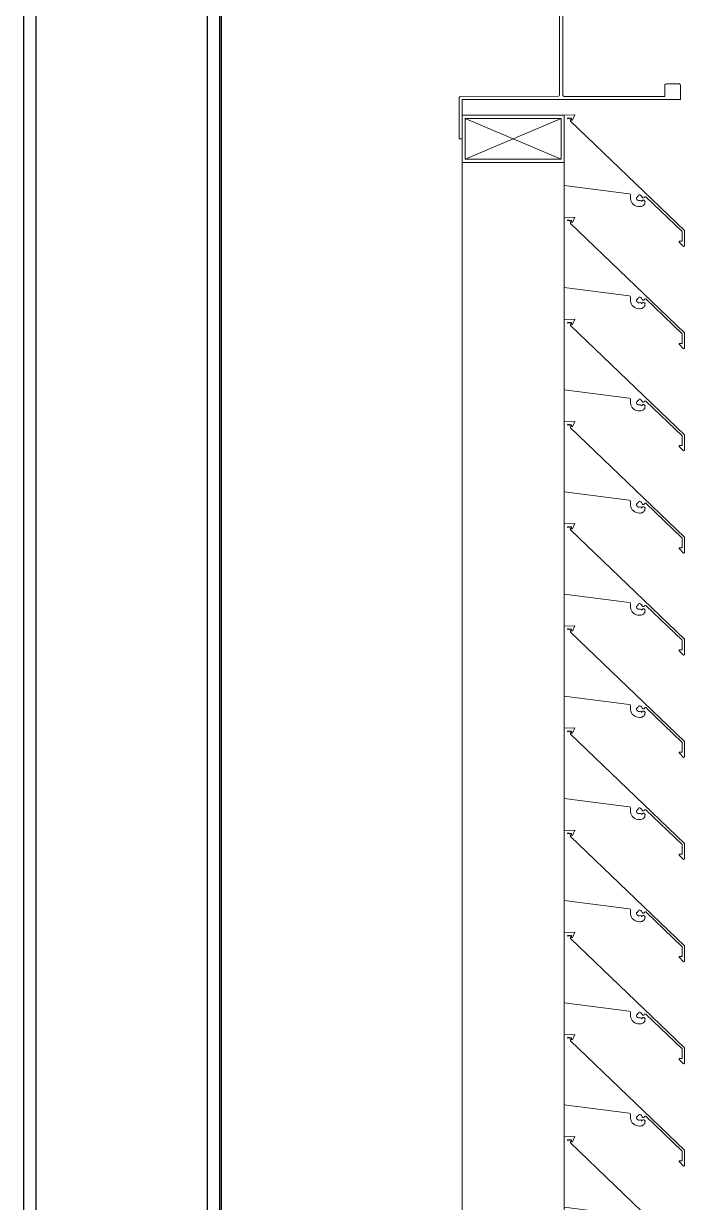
# Model space of a CAD drawing. Header units: millimetres. Extents: x -220592 to 404889, y -217665 to 38245.
# Drawn here: x 36473 to 36894, y -32371 to -31621 of the extents above; entities that cross this region are included whole.
import ezdxf

# ---------------------------------------------------------------- set-up
doc = ezdxf.new("R2010")
doc.units = ezdxf.units.MM
doc.set_wipeout_variables(frame=1)
doc.linetypes.add('XKITLINE00', pattern=[0])
for name, color, linetype in [('000 - 0_HIDE_OBJ_FRAMING_DEF_SUB_1', 7, 'Continuous'), ('000 - STRUCTURE_STEEL_FRAMING_SUB_COLOR_1', 7, 'Continuous'), ('000 - STRUCTURE_STEEL_FRAMING_SUB_COLOR_2', 7, 'Continuous'), ('000 - STRUCTURE_STEEL_FRAMING_WIPEOUT_', 7, 'Continuous')]:
    doc.layers.add(name, color=color, linetype=linetype)
doc.layers.add('Part', color=7, linetype='Continuous', lineweight=0)

# ---------------------------------------------------------------- blocks, each defined once
blk = doc.blocks.new('*A13478')
at = {"layer": 'Part', "color": 7, "linetype": 'XKITLINE00', "lineweight": 0}
for p, q in [((-82.318264, 199.406135), (-82.338264, 199.406132)), ((-82.338264, 199.406132), (-82.338218, 199.146132)), ((-82.31822, 199.156135), (-82.318264, 199.406135)), ((-82.338218, 199.146132), (-82.336532, 199.140576)), ((-82.336532, 199.140576), (-82.332043, 199.136894)), ((-82.332043, 199.136894), (-81.708216, 199.136241)), ((-80.92822, 199.156378), (-82.31822, 199.156135)), ((-81.708216, 199.136241), (-81.70266, 199.134557)), ((-81.70266, 199.134557), (-81.698977, 199.13007)), ((-81.698977, 199.13007), (-81.698215, 199.126243)), ((-81.698051, 198.186243), (-81.698215, 199.126243)), ((-81.678215, 199.126247), (-81.67653, 199.131803)), ((-81.677289, 198.18242), (-81.678215, 199.126247)), ((-81.67653, 199.131803), (-81.672043, 199.135487)), ((-81.672043, 199.135487), (-81.028216, 199.13636)), ((-81.028216, 199.13636), (-81.028204, 199.06636)), ((-80.928965, 199.062551), (-80.92822, 199.156378)), ((-81.028204, 199.06636), (-81.026518, 199.060805)), ((-81.026518, 199.060805), (-81.022029, 199.057122)), ((-81.022029, 199.057122), (-80.938203, 199.056376)), ((-80.938203, 199.056376), (-80.932647, 199.058062)), ((-80.932647, 199.058062), (-80.928965, 199.062551)), ((-81.027301, 198.250187), (-81.028049, 198.17636)), ((-81.023618, 198.254676), (-81.027301, 198.250187)), ((-81.018063, 198.256362), (-81.023618, 198.254676)), ((-80.934236, 198.255615), (-81.018063, 198.256362)), ((-80.929747, 198.251933), (-80.934236, 198.255615)), ((-80.928061, 198.246378), (-80.929747, 198.251933)), ((-80.928045, 198.156378), (-80.928061, 198.246378)), ((-82.337287, 198.169959), (-82.338002, 197.906132)), ((-82.333604, 198.174447), (-82.337287, 198.169959)), ((-82.328049, 198.176133), (-82.333604, 198.174447)), ((-81.704222, 198.177003), (-82.328049, 198.176133)), ((-82.318045, 198.156135), (-80.928045, 198.156378)), ((-82.318002, 197.906135), (-82.318045, 198.156135)), ((-81.699735, 198.180687), (-81.704222, 198.177003)), ((-81.698051, 198.186243), (-81.699735, 198.180687)), ((-81.673605, 198.177933), (-81.677289, 198.18242)), ((-81.668049, 198.176248), (-81.673605, 198.177933)), ((-81.028049, 198.17636), (-81.668049, 198.176248)), ((-82.338002, 197.906132), (-82.318002, 197.906135))]:
    blk.add_line(p, q, dxfattribs=at)
blk = doc.blocks.new('*A13616')
at = {"layer": 'Part', "color": 7, "linetype": 'XKITLINE00', "lineweight": 0}
for p, q in [((-82.318045, 184.556249), (-82.318045, 197.756135)), ((-81.668045, 197.406131), (-81.668045, 197.610427)), ((-81.668045, 196.756131), (-81.668045, 196.960427)), ((-81.668045, 196.106131), (-81.668045, 196.310427)), ((-81.668045, 195.456131), (-81.668045, 195.660427)), ((-81.668045, 194.806131), (-81.668045, 195.010427)), ((-81.668045, 194.156131), (-81.668045, 194.360427)), ((-81.668045, 193.506131), (-81.668045, 193.710427)), ((-81.668045, 192.856131), (-81.668045, 193.060427)), ((-81.668045, 192.206131), (-81.668045, 192.410427)), ((-81.668045, 191.556131), (-81.668045, 191.760427)), ((-81.668045, 190.906131), (-81.668045, 191.110427)), ((-81.668045, 190.256131), (-81.668045, 190.460427)), ((-81.668045, 189.606131), (-81.668045, 189.810427)), ((-81.668045, 188.956131), (-81.668045, 189.160427)), ((-81.668045, 188.306131), (-81.668045, 188.510427)), ((-81.668045, 187.656131), (-81.668045, 187.860427)), ((-81.668045, 187.006131), (-81.668045, 187.210427)), ((-81.668045, 186.356131), (-81.668045, 186.560427)), ((-81.668045, 185.706131), (-81.668045, 185.910427)), ((-81.668045, 185.056131), (-81.668045, 185.260427)), ((-81.668045, 184.556249), (-81.668045, 184.610427))]:
    blk.add_line(p, q, dxfattribs=at)
blk = doc.blocks.new('*A13649')
at = {"layer": 'Part', "color": 7, "linetype": 'XKITLINE00', "lineweight": 0}
for p, q in [((-81.668236, 196.756123), (-81.668243, 196.310453)), ((-81.60055, 196.758745), (-81.668236, 196.756123)), ((-81.648356, 196.734428), (-81.64632, 196.741001)), ((-81.63134, 196.737332), (-81.648356, 196.734428)), ((-81.64632, 196.741001), (-81.621337, 196.737861)), ((-81.628443, 196.718789), (-81.63134, 196.737332)), ((-81.621337, 196.737861), (-81.621208, 196.72567)), ((-81.621208, 196.72567), (-81.616085, 196.725258)), ((-81.616085, 196.725258), (-81.60055, 196.758745)), ((-80.903321, 196.022543), (-81.628443, 196.718789)), ((-81.668243, 196.310453), (-81.254237, 196.257423)), ((-81.254237, 196.257423), (-81.249162, 196.255233)), ((-81.249162, 196.255233), (-81.246025, 196.250681)), ((-81.245786, 196.245159), (-81.247272, 196.235025)), ((-81.247272, 196.235025), (-81.246897, 196.224789)), ((-81.246897, 196.224789), (-81.244674, 196.21479)), ((-81.246025, 196.250681), (-81.245786, 196.245159)), ((-81.244674, 196.21479), (-81.240676, 196.20536)), ((-81.240676, 196.20536), (-81.235036, 196.19681)), ((-81.209279, 196.233625), (-81.201573, 196.234731)), ((-81.20871, 196.227141), (-81.209279, 196.233625)), ((-81.205908, 196.221267), (-81.20871, 196.227141)), ((-81.201226, 196.216745), (-81.205908, 196.221267)), ((-81.202743, 196.241791), (-81.195578, 196.242735)), ((-81.201573, 196.234731), (-81.202743, 196.241791)), ((-81.195258, 196.214147), (-81.201226, 196.216745)), ((-81.195578, 196.242735), (-81.193256, 196.250125)), ((-81.188758, 196.213803), (-81.195258, 196.214147)), ((-81.193256, 196.250125), (-81.186584, 196.249703)), ((-81.18284, 196.214708), (-81.188758, 196.213803)), ((-81.186584, 196.249703), (-81.180508, 196.246913)), ((-81.178029, 196.212301), (-81.18284, 196.214708)), ((-81.180508, 196.246913), (-81.175841, 196.242126)), ((-81.175999, 196.20732), (-81.178029, 196.212301)), ((-81.173057, 196.212792), (-81.175999, 196.20732)), ((-81.175841, 196.242126), (-81.172727, 196.234553)), ((-81.1679, 196.21601), (-81.173057, 196.212792)), ((-81.172727, 196.234553), (-81.168544, 196.230396)), ((-81.168544, 196.230396), (-81.16265, 196.23019)), ((-81.161823, 196.215998), (-81.1679, 196.21601)), ((-81.16265, 196.23019), (-81.158186, 196.234044)), ((-81.156679, 196.212761), (-81.161823, 196.215998)), ((-81.158186, 196.234044), (-81.154531, 196.238671)), ((-81.154039, 196.207287), (-81.156679, 196.212761)), ((-81.154535, 196.199517), (-81.154039, 196.207287)), ((-81.154531, 196.238671), (-81.149372, 196.237579)), ((-81.149372, 196.237579), (-80.918356, 196.016176)), ((-81.235036, 196.19681), (-81.22794, 196.189423)), ((-81.22794, 196.189423), (-81.219624, 196.183445)), ((-81.219624, 196.183445), (-81.210361, 196.179072)), ((-81.210361, 196.179072), (-81.20046, 196.176449)), ((-81.20046, 196.176449), (-81.190247, 196.175664)), ((-81.190247, 196.175664), (-81.183448, 196.175762)), ((-81.183448, 196.175762), (-81.17772, 196.176398)), ((-81.17772, 196.176398), (-81.172219, 196.178117)), ((-81.172219, 196.178117), (-81.167149, 196.180857)), ((-81.167149, 196.180857), (-81.162695, 196.184515)), ((-81.162695, 196.184515), (-81.159024, 196.188958)), ((-81.159024, 196.188958), (-81.15627, 196.194021)), ((-81.15627, 196.194021), (-81.154535, 196.199517)), ((-80.918356, 196.016176), (-80.918699, 195.95483)), ((-80.903874, 195.923392), (-80.903321, 196.022543)), ((-80.936119, 195.954733), (-80.937204, 195.949812)), ((-80.937204, 195.949812), (-80.908555, 195.920923)), ((-80.918699, 195.95483), (-80.936119, 195.954733)), ((-80.908555, 195.920923), (-80.903874, 195.923392))]:
    blk.add_line(p, q, dxfattribs=at)
blk = doc.blocks.new('*A13650')
at = {"layer": 'Part', "color": 7, "linetype": 'XKITLINE00', "lineweight": 0}
for p, q in [((-81.668236, 197.406123), (-81.668243, 196.960453)), ((-81.60055, 197.408745), (-81.668236, 197.406123)), ((-81.616085, 197.375258), (-81.60055, 197.408745)), ((-81.648356, 197.384428), (-81.64632, 197.391001)), ((-81.63134, 197.387332), (-81.648356, 197.384428)), ((-81.64632, 197.391001), (-81.621337, 197.387861)), ((-81.628443, 197.368789), (-81.63134, 197.387332)), ((-80.903321, 196.672543), (-81.628443, 197.368789)), ((-81.621337, 197.387861), (-81.621208, 197.37567)), ((-81.621208, 197.37567), (-81.616085, 197.375258)), ((-81.668243, 196.960453), (-81.254237, 196.907423)), ((-81.254237, 196.907423), (-81.249162, 196.905233)), ((-81.249162, 196.905233), (-81.246025, 196.900681)), ((-81.245786, 196.895159), (-81.247272, 196.885025)), ((-81.247272, 196.885025), (-81.246897, 196.874789)), ((-81.246025, 196.900681), (-81.245786, 196.895159)), ((-81.209279, 196.883625), (-81.201573, 196.884731)), ((-81.20871, 196.877141), (-81.209279, 196.883625)), ((-81.205908, 196.871267), (-81.20871, 196.877141)), ((-81.202743, 196.891791), (-81.195578, 196.892735)), ((-81.201573, 196.884731), (-81.202743, 196.891791)), ((-81.195578, 196.892735), (-81.193256, 196.900125)), ((-81.193256, 196.900125), (-81.186584, 196.899703)), ((-81.186584, 196.899703), (-81.180508, 196.896913)), ((-81.180508, 196.896913), (-81.175841, 196.892126)), ((-81.175841, 196.892126), (-81.172727, 196.884553)), ((-81.172727, 196.884553), (-81.168544, 196.880396)), ((-81.168544, 196.880396), (-81.16265, 196.88019)), ((-81.16265, 196.88019), (-81.158186, 196.884044)), ((-81.158186, 196.884044), (-81.154531, 196.888671)), ((-81.154531, 196.888671), (-81.149372, 196.887579)), ((-81.149372, 196.887579), (-80.918356, 196.666176)), ((-81.246897, 196.874789), (-81.244674, 196.86479)), ((-81.244674, 196.86479), (-81.240676, 196.85536)), ((-81.240676, 196.85536), (-81.235036, 196.84681)), ((-81.235036, 196.84681), (-81.22794, 196.839423)), ((-81.22794, 196.839423), (-81.219624, 196.833445)), ((-81.219624, 196.833445), (-81.210361, 196.829072)), ((-81.210361, 196.829072), (-81.20046, 196.826449)), ((-81.201226, 196.866745), (-81.205908, 196.871267)), ((-81.195258, 196.864147), (-81.201226, 196.866745)), ((-81.20046, 196.826449), (-81.190247, 196.825664)), ((-81.188758, 196.863803), (-81.195258, 196.864147)), ((-81.190247, 196.825664), (-81.183448, 196.825762)), ((-81.18284, 196.864708), (-81.188758, 196.863803)), ((-81.183448, 196.825762), (-81.17772, 196.826398)), ((-81.178029, 196.862301), (-81.18284, 196.864708)), ((-81.175999, 196.85732), (-81.178029, 196.862301)), ((-81.17772, 196.826398), (-81.172219, 196.828117)), ((-81.173057, 196.862792), (-81.175999, 196.85732)), ((-81.1679, 196.86601), (-81.173057, 196.862792)), ((-81.172219, 196.828117), (-81.167149, 196.830857)), ((-81.161823, 196.865998), (-81.1679, 196.86601)), ((-81.167149, 196.830857), (-81.162695, 196.834515)), ((-81.162695, 196.834515), (-81.159024, 196.838958)), ((-81.156679, 196.862761), (-81.161823, 196.865998)), ((-81.159024, 196.838958), (-81.15627, 196.844021)), ((-81.154039, 196.857287), (-81.156679, 196.862761)), ((-81.15627, 196.844021), (-81.154535, 196.849517)), ((-81.154535, 196.849517), (-81.154039, 196.857287)), ((-80.918356, 196.666176), (-80.918699, 196.60483)), ((-80.903874, 196.573392), (-80.903321, 196.672543)), ((-80.936119, 196.604733), (-80.937204, 196.599812)), ((-80.937204, 196.599812), (-80.908555, 196.570923)), ((-80.918699, 196.60483), (-80.936119, 196.604733)), ((-80.908555, 196.570923), (-80.903874, 196.573392))]:
    blk.add_line(p, q, dxfattribs=at)
blk = doc.blocks.new('*A13651')
at = {"layer": 'Part', "color": 7, "linetype": 'XKITLINE00', "lineweight": 0}
for p, q in [((-81.668045, 198.056135), (-82.318045, 198.056135)), ((-82.318045, 198.056135), (-82.318045, 197.756135)), ((-82.298045, 197.776135), (-81.688045, 198.036135)), ((-82.298045, 198.036135), (-81.688045, 197.776135)), ((-82.298045, 197.776135), (-82.298045, 198.036135)), ((-82.298045, 198.036135), (-81.688045, 198.036135)), ((-81.688045, 198.036135), (-81.688045, 197.776135)), ((-81.668045, 197.756135), (-81.668045, 198.056135)), ((-81.688045, 197.776135), (-82.298045, 197.776135)), ((-82.318045, 197.756135), (-81.668045, 197.756135))]:
    blk.add_line(p, q, dxfattribs=at)
blk = doc.blocks.new('*A13652')
at = {"layer": 'Part', "color": 7, "linetype": 'XKITLINE00', "lineweight": 0}
for p, q in [((-81.668236, 198.056123), (-81.668243, 197.610453)), ((-81.60055, 198.058745), (-81.668236, 198.056123)), ((-81.648356, 198.034428), (-81.64632, 198.041001)), ((-81.63134, 198.037332), (-81.648356, 198.034428)), ((-81.64632, 198.041001), (-81.621337, 198.037861)), ((-81.628443, 198.018789), (-81.63134, 198.037332)), ((-80.903321, 197.322543), (-81.628443, 198.018789)), ((-81.621337, 198.037861), (-81.621208, 198.02567)), ((-81.621208, 198.02567), (-81.616085, 198.025258)), ((-81.616085, 198.025258), (-81.60055, 198.058745)), ((-81.668243, 197.610453), (-81.254237, 197.557423)), ((-81.254237, 197.557423), (-81.249162, 197.555233)), ((-81.249162, 197.555233), (-81.246025, 197.550681)), ((-81.246025, 197.550681), (-81.245786, 197.545159)), ((-81.195578, 197.542735), (-81.193256, 197.550125)), ((-81.193256, 197.550125), (-81.186584, 197.549703)), ((-81.245786, 197.545159), (-81.247272, 197.535025)), ((-81.247272, 197.535025), (-81.246897, 197.524789)), ((-81.246897, 197.524789), (-81.244674, 197.51479)), ((-81.244674, 197.51479), (-81.240676, 197.50536)), ((-81.240676, 197.50536), (-81.235036, 197.49681)), ((-81.235036, 197.49681), (-81.22794, 197.489423)), ((-81.22794, 197.489423), (-81.219624, 197.483445)), ((-81.219624, 197.483445), (-81.210361, 197.479072)), ((-81.210361, 197.479072), (-81.20046, 197.476449)), ((-81.209279, 197.533625), (-81.201573, 197.534731)), ((-81.20871, 197.527141), (-81.209279, 197.533625)), ((-81.205908, 197.521267), (-81.20871, 197.527141)), ((-81.201226, 197.516745), (-81.205908, 197.521267)), ((-81.202743, 197.541791), (-81.195578, 197.542735)), ((-81.201573, 197.534731), (-81.202743, 197.541791)), ((-81.195258, 197.514147), (-81.201226, 197.516745)), ((-81.20046, 197.476449), (-81.190247, 197.475664)), ((-81.188758, 197.513803), (-81.195258, 197.514147)), ((-81.190247, 197.475664), (-81.183448, 197.475762)), ((-81.18284, 197.514708), (-81.188758, 197.513803)), ((-81.186584, 197.549703), (-81.180508, 197.546913)), ((-81.183448, 197.475762), (-81.17772, 197.476398)), ((-81.178029, 197.512301), (-81.18284, 197.514708)), ((-81.180508, 197.546913), (-81.175841, 197.542126)), ((-81.175999, 197.50732), (-81.178029, 197.512301)), ((-81.17772, 197.476398), (-81.172219, 197.478117)), ((-81.173057, 197.512792), (-81.175999, 197.50732)), ((-81.175841, 197.542126), (-81.172727, 197.534553)), ((-81.1679, 197.51601), (-81.173057, 197.512792)), ((-81.172727, 197.534553), (-81.168544, 197.530396)), ((-81.172219, 197.478117), (-81.167149, 197.480857)), ((-81.168544, 197.530396), (-81.16265, 197.53019)), ((-81.161823, 197.515998), (-81.1679, 197.51601)), ((-81.167149, 197.480857), (-81.162695, 197.484515)), ((-81.162695, 197.484515), (-81.159024, 197.488958)), ((-81.16265, 197.53019), (-81.158186, 197.534044)), ((-81.156679, 197.512761), (-81.161823, 197.515998)), ((-81.159024, 197.488958), (-81.15627, 197.494021)), ((-81.158186, 197.534044), (-81.154531, 197.538671)), ((-81.154039, 197.507287), (-81.156679, 197.512761)), ((-81.15627, 197.494021), (-81.154535, 197.499517)), ((-81.154535, 197.499517), (-81.154039, 197.507287)), ((-81.154531, 197.538671), (-81.149372, 197.537579)), ((-81.149372, 197.537579), (-80.918356, 197.316176)), ((-80.936119, 197.254733), (-80.937204, 197.249812)), ((-80.918699, 197.25483), (-80.936119, 197.254733)), ((-80.918356, 197.316176), (-80.918699, 197.25483)), ((-80.903874, 197.223392), (-80.903321, 197.322543)), ((-80.937204, 197.249812), (-80.908555, 197.220923)), ((-80.908555, 197.220923), (-80.903874, 197.223392))]:
    blk.add_line(p, q, dxfattribs=at)
blk = doc.blocks.new('*A14440')
at = {"layer": 'Part', "color": 7, "linetype": 'XKITLINE00', "lineweight": 0}
for p, q in [((-81.668236, 191.556123), (-81.668243, 191.110453)), ((-81.60055, 191.558745), (-81.668236, 191.556123)), ((-81.616085, 191.525258), (-81.60055, 191.558745)), ((-81.648356, 191.534428), (-81.64632, 191.541001)), ((-81.63134, 191.537332), (-81.648356, 191.534428)), ((-81.64632, 191.541001), (-81.621337, 191.537861)), ((-81.628443, 191.518789), (-81.63134, 191.537332)), ((-80.903321, 190.822543), (-81.628443, 191.518789)), ((-81.621337, 191.537861), (-81.621208, 191.52567)), ((-81.621208, 191.52567), (-81.616085, 191.525258)), ((-81.668243, 191.110453), (-81.254237, 191.057423)), ((-81.254237, 191.057423), (-81.249162, 191.055233)), ((-81.249162, 191.055233), (-81.246025, 191.050681)), ((-81.245786, 191.045159), (-81.247272, 191.035025)), ((-81.247272, 191.035025), (-81.246897, 191.024789)), ((-81.246025, 191.050681), (-81.245786, 191.045159)), ((-81.209279, 191.033625), (-81.201573, 191.034731)), ((-81.20871, 191.027141), (-81.209279, 191.033625)), ((-81.205908, 191.021267), (-81.20871, 191.027141)), ((-81.202743, 191.041791), (-81.195578, 191.042735)), ((-81.201573, 191.034731), (-81.202743, 191.041791)), ((-81.195578, 191.042735), (-81.193256, 191.050125)), ((-81.193256, 191.050125), (-81.186584, 191.049703)), ((-81.186584, 191.049703), (-81.180508, 191.046913)), ((-81.180508, 191.046913), (-81.175841, 191.042126)), ((-81.175841, 191.042126), (-81.172727, 191.034553)), ((-81.172727, 191.034553), (-81.168544, 191.030396)), ((-81.168544, 191.030396), (-81.16265, 191.03019)), ((-81.16265, 191.03019), (-81.158186, 191.034044)), ((-81.158186, 191.034044), (-81.154531, 191.038671)), ((-81.154531, 191.038671), (-81.149372, 191.037579)), ((-81.149372, 191.037579), (-80.918356, 190.816176)), ((-81.246897, 191.024789), (-81.244674, 191.01479)), ((-81.244674, 191.01479), (-81.240676, 191.00536)), ((-81.240676, 191.00536), (-81.235036, 190.99681)), ((-81.235036, 190.99681), (-81.22794, 190.989423)), ((-81.22794, 190.989423), (-81.219624, 190.983445)), ((-81.219624, 190.983445), (-81.210361, 190.979072)), ((-81.210361, 190.979072), (-81.20046, 190.976449)), ((-81.201226, 191.016745), (-81.205908, 191.021267)), ((-81.195258, 191.014147), (-81.201226, 191.016745)), ((-81.20046, 190.976449), (-81.190247, 190.975664)), ((-81.188758, 191.013803), (-81.195258, 191.014147)), ((-81.190247, 190.975664), (-81.183448, 190.975762)), ((-81.18284, 191.014708), (-81.188758, 191.013803)), ((-81.183448, 190.975762), (-81.17772, 190.976398)), ((-81.178029, 191.012301), (-81.18284, 191.014708)), ((-81.175999, 191.00732), (-81.178029, 191.012301)), ((-81.17772, 190.976398), (-81.172219, 190.978117)), ((-81.173057, 191.012792), (-81.175999, 191.00732)), ((-81.1679, 191.01601), (-81.173057, 191.012792)), ((-81.172219, 190.978117), (-81.167149, 190.980857)), ((-81.161823, 191.015998), (-81.1679, 191.01601)), ((-81.167149, 190.980857), (-81.162695, 190.984515)), ((-81.162695, 190.984515), (-81.159024, 190.988958)), ((-81.156679, 191.012761), (-81.161823, 191.015998)), ((-81.159024, 190.988958), (-81.15627, 190.994021)), ((-81.154039, 191.007287), (-81.156679, 191.012761)), ((-81.15627, 190.994021), (-81.154535, 190.999517)), ((-81.154535, 190.999517), (-81.154039, 191.007287)), ((-80.918356, 190.816176), (-80.918699, 190.75483)), ((-80.903874, 190.723392), (-80.903321, 190.822543)), ((-80.936119, 190.754733), (-80.937204, 190.749812)), ((-80.937204, 190.749812), (-80.908555, 190.720923)), ((-80.918699, 190.75483), (-80.936119, 190.754733)), ((-80.908555, 190.720923), (-80.903874, 190.723392))]:
    blk.add_line(p, q, dxfattribs=at)
blk = doc.blocks.new('*A14441')
at = {"layer": 'Part', "color": 7, "linetype": 'XKITLINE00', "lineweight": 0}
for p, q in [((-81.668236, 192.206123), (-81.668243, 191.760453)), ((-81.60055, 192.208745), (-81.668236, 192.206123)), ((-81.648356, 192.184428), (-81.64632, 192.191001)), ((-81.63134, 192.187332), (-81.648356, 192.184428)), ((-81.64632, 192.191001), (-81.621337, 192.187861)), ((-81.628443, 192.168789), (-81.63134, 192.187332)), ((-80.903321, 191.472543), (-81.628443, 192.168789)), ((-81.621337, 192.187861), (-81.621208, 192.17567)), ((-81.621208, 192.17567), (-81.616085, 192.175258)), ((-81.616085, 192.175258), (-81.60055, 192.208745)), ((-81.668243, 191.760453), (-81.254237, 191.707423)), ((-81.254237, 191.707423), (-81.249162, 191.705233)), ((-81.249162, 191.705233), (-81.246025, 191.700681)), ((-81.246025, 191.700681), (-81.245786, 191.695159)), ((-81.195578, 191.692735), (-81.193256, 191.700125)), ((-81.193256, 191.700125), (-81.186584, 191.699703)), ((-81.245786, 191.695159), (-81.247272, 191.685025)), ((-81.247272, 191.685025), (-81.246897, 191.674789)), ((-81.246897, 191.674789), (-81.244674, 191.66479)), ((-81.244674, 191.66479), (-81.240676, 191.65536)), ((-81.240676, 191.65536), (-81.235036, 191.64681)), ((-81.235036, 191.64681), (-81.22794, 191.639423)), ((-81.22794, 191.639423), (-81.219624, 191.633445)), ((-81.219624, 191.633445), (-81.210361, 191.629072)), ((-81.210361, 191.629072), (-81.20046, 191.626449)), ((-81.209279, 191.683625), (-81.201573, 191.684731)), ((-81.20871, 191.677141), (-81.209279, 191.683625)), ((-81.205908, 191.671267), (-81.20871, 191.677141)), ((-81.201226, 191.666745), (-81.205908, 191.671267)), ((-81.202743, 191.691791), (-81.195578, 191.692735)), ((-81.201573, 191.684731), (-81.202743, 191.691791)), ((-81.195258, 191.664147), (-81.201226, 191.666745)), ((-81.20046, 191.626449), (-81.190247, 191.625664)), ((-81.188758, 191.663803), (-81.195258, 191.664147)), ((-81.190247, 191.625664), (-81.183448, 191.625762)), ((-81.18284, 191.664708), (-81.188758, 191.663803)), ((-81.186584, 191.699703), (-81.180508, 191.696913)), ((-81.183448, 191.625762), (-81.17772, 191.626398)), ((-81.178029, 191.662301), (-81.18284, 191.664708)), ((-81.180508, 191.696913), (-81.175841, 191.692126)), ((-81.175999, 191.65732), (-81.178029, 191.662301)), ((-81.17772, 191.626398), (-81.172219, 191.628117)), ((-81.173057, 191.662792), (-81.175999, 191.65732)), ((-81.175841, 191.692126), (-81.172727, 191.684553)), ((-81.1679, 191.66601), (-81.173057, 191.662792)), ((-81.172727, 191.684553), (-81.168544, 191.680396)), ((-81.172219, 191.628117), (-81.167149, 191.630857)), ((-81.168544, 191.680396), (-81.16265, 191.68019)), ((-81.161823, 191.665998), (-81.1679, 191.66601)), ((-81.167149, 191.630857), (-81.162695, 191.634515)), ((-81.162695, 191.634515), (-81.159024, 191.638958)), ((-81.16265, 191.68019), (-81.158186, 191.684044)), ((-81.156679, 191.662761), (-81.161823, 191.665998)), ((-81.159024, 191.638958), (-81.15627, 191.644021)), ((-81.158186, 191.684044), (-81.154531, 191.688671)), ((-81.154039, 191.657287), (-81.156679, 191.662761)), ((-81.15627, 191.644021), (-81.154535, 191.649517)), ((-81.154535, 191.649517), (-81.154039, 191.657287)), ((-81.154531, 191.688671), (-81.149372, 191.687579)), ((-81.149372, 191.687579), (-80.918356, 191.466176)), ((-80.936119, 191.404733), (-80.937204, 191.399812)), ((-80.918699, 191.40483), (-80.936119, 191.404733)), ((-80.918356, 191.466176), (-80.918699, 191.40483)), ((-80.903874, 191.373392), (-80.903321, 191.472543)), ((-80.937204, 191.399812), (-80.908555, 191.370923)), ((-80.908555, 191.370923), (-80.903874, 191.373392))]:
    blk.add_line(p, q, dxfattribs=at)
blk = doc.blocks.new('*A14442')
at = {"layer": 'Part', "color": 7, "linetype": 'XKITLINE00', "lineweight": 0}
for p, q in [((-81.668236, 192.856123), (-81.668243, 192.410453)), ((-81.60055, 192.858745), (-81.668236, 192.856123)), ((-81.648356, 192.834428), (-81.64632, 192.841001)), ((-81.63134, 192.837332), (-81.648356, 192.834428)), ((-81.64632, 192.841001), (-81.621337, 192.837861)), ((-81.628443, 192.818789), (-81.63134, 192.837332)), ((-81.621337, 192.837861), (-81.621208, 192.82567)), ((-81.621208, 192.82567), (-81.616085, 192.825258)), ((-81.616085, 192.825258), (-81.60055, 192.858745)), ((-80.903321, 192.122543), (-81.628443, 192.818789)), ((-81.668243, 192.410453), (-81.254237, 192.357423)), ((-81.254237, 192.357423), (-81.249162, 192.355233)), ((-81.249162, 192.355233), (-81.246025, 192.350681)), ((-81.245786, 192.345159), (-81.247272, 192.335025)), ((-81.247272, 192.335025), (-81.246897, 192.324789)), ((-81.246897, 192.324789), (-81.244674, 192.31479)), ((-81.246025, 192.350681), (-81.245786, 192.345159)), ((-81.244674, 192.31479), (-81.240676, 192.30536)), ((-81.240676, 192.30536), (-81.235036, 192.29681)), ((-81.209279, 192.333625), (-81.201573, 192.334731)), ((-81.20871, 192.327141), (-81.209279, 192.333625)), ((-81.205908, 192.321267), (-81.20871, 192.327141)), ((-81.201226, 192.316745), (-81.205908, 192.321267)), ((-81.202743, 192.341791), (-81.195578, 192.342735)), ((-81.201573, 192.334731), (-81.202743, 192.341791)), ((-81.195258, 192.314147), (-81.201226, 192.316745)), ((-81.195578, 192.342735), (-81.193256, 192.350125)), ((-81.188758, 192.313803), (-81.195258, 192.314147)), ((-81.193256, 192.350125), (-81.186584, 192.349703)), ((-81.18284, 192.314708), (-81.188758, 192.313803)), ((-81.186584, 192.349703), (-81.180508, 192.346913)), ((-81.178029, 192.312301), (-81.18284, 192.314708)), ((-81.180508, 192.346913), (-81.175841, 192.342126)), ((-81.175999, 192.30732), (-81.178029, 192.312301)), ((-81.173057, 192.312792), (-81.175999, 192.30732)), ((-81.175841, 192.342126), (-81.172727, 192.334553)), ((-81.1679, 192.31601), (-81.173057, 192.312792)), ((-81.172727, 192.334553), (-81.168544, 192.330396)), ((-81.168544, 192.330396), (-81.16265, 192.33019)), ((-81.161823, 192.315998), (-81.1679, 192.31601)), ((-81.16265, 192.33019), (-81.158186, 192.334044)), ((-81.156679, 192.312761), (-81.161823, 192.315998)), ((-81.158186, 192.334044), (-81.154531, 192.338671)), ((-81.154039, 192.307287), (-81.156679, 192.312761)), ((-81.154535, 192.299517), (-81.154039, 192.307287)), ((-81.154531, 192.338671), (-81.149372, 192.337579)), ((-81.149372, 192.337579), (-80.918356, 192.116176)), ((-81.235036, 192.29681), (-81.22794, 192.289423)), ((-81.22794, 192.289423), (-81.219624, 192.283445)), ((-81.219624, 192.283445), (-81.210361, 192.279072)), ((-81.210361, 192.279072), (-81.20046, 192.276449)), ((-81.20046, 192.276449), (-81.190247, 192.275664)), ((-81.190247, 192.275664), (-81.183448, 192.275762)), ((-81.183448, 192.275762), (-81.17772, 192.276398)), ((-81.17772, 192.276398), (-81.172219, 192.278117)), ((-81.172219, 192.278117), (-81.167149, 192.280857)), ((-81.167149, 192.280857), (-81.162695, 192.284515)), ((-81.162695, 192.284515), (-81.159024, 192.288958)), ((-81.159024, 192.288958), (-81.15627, 192.294021)), ((-81.15627, 192.294021), (-81.154535, 192.299517)), ((-80.918356, 192.116176), (-80.918699, 192.05483)), ((-80.903874, 192.023392), (-80.903321, 192.122543)), ((-80.936119, 192.054733), (-80.937204, 192.049812)), ((-80.937204, 192.049812), (-80.908555, 192.020923)), ((-80.918699, 192.05483), (-80.936119, 192.054733)), ((-80.908555, 192.020923), (-80.903874, 192.023392))]:
    blk.add_line(p, q, dxfattribs=at)
blk = doc.blocks.new('*A14443')
at = {"layer": 'Part', "color": 7, "linetype": 'XKITLINE00', "lineweight": 0}
for p, q in [((-81.668236, 193.506123), (-81.668243, 193.060453)), ((-81.60055, 193.508745), (-81.668236, 193.506123)), ((-81.616085, 193.475258), (-81.60055, 193.508745)), ((-81.648356, 193.484428), (-81.64632, 193.491001)), ((-81.63134, 193.487332), (-81.648356, 193.484428)), ((-81.64632, 193.491001), (-81.621337, 193.487861)), ((-81.628443, 193.468789), (-81.63134, 193.487332)), ((-80.903321, 192.772543), (-81.628443, 193.468789)), ((-81.621337, 193.487861), (-81.621208, 193.47567)), ((-81.621208, 193.47567), (-81.616085, 193.475258)), ((-81.668243, 193.060453), (-81.254237, 193.007423)), ((-81.254237, 193.007423), (-81.249162, 193.005233)), ((-81.249162, 193.005233), (-81.246025, 193.000681)), ((-81.245786, 192.995159), (-81.247272, 192.985025)), ((-81.247272, 192.985025), (-81.246897, 192.974789)), ((-81.246025, 193.000681), (-81.245786, 192.995159)), ((-81.209279, 192.983625), (-81.201573, 192.984731)), ((-81.20871, 192.977141), (-81.209279, 192.983625)), ((-81.205908, 192.971267), (-81.20871, 192.977141)), ((-81.202743, 192.991791), (-81.195578, 192.992735)), ((-81.201573, 192.984731), (-81.202743, 192.991791)), ((-81.195578, 192.992735), (-81.193256, 193.000125)), ((-81.193256, 193.000125), (-81.186584, 192.999703)), ((-81.186584, 192.999703), (-81.180508, 192.996913)), ((-81.180508, 192.996913), (-81.175841, 192.992126)), ((-81.175841, 192.992126), (-81.172727, 192.984553)), ((-81.172727, 192.984553), (-81.168544, 192.980396)), ((-81.168544, 192.980396), (-81.16265, 192.98019)), ((-81.16265, 192.98019), (-81.158186, 192.984044)), ((-81.158186, 192.984044), (-81.154531, 192.988671)), ((-81.154531, 192.988671), (-81.149372, 192.987579)), ((-81.149372, 192.987579), (-80.918356, 192.766176)), ((-81.246897, 192.974789), (-81.244674, 192.96479)), ((-81.244674, 192.96479), (-81.240676, 192.95536)), ((-81.240676, 192.95536), (-81.235036, 192.94681)), ((-81.235036, 192.94681), (-81.22794, 192.939423)), ((-81.22794, 192.939423), (-81.219624, 192.933445)), ((-81.219624, 192.933445), (-81.210361, 192.929072)), ((-81.210361, 192.929072), (-81.20046, 192.926449)), ((-81.201226, 192.966745), (-81.205908, 192.971267)), ((-81.195258, 192.964147), (-81.201226, 192.966745)), ((-81.20046, 192.926449), (-81.190247, 192.925664)), ((-81.188758, 192.963803), (-81.195258, 192.964147)), ((-81.190247, 192.925664), (-81.183448, 192.925762)), ((-81.18284, 192.964708), (-81.188758, 192.963803)), ((-81.183448, 192.925762), (-81.17772, 192.926398)), ((-81.178029, 192.962301), (-81.18284, 192.964708)), ((-81.175999, 192.95732), (-81.178029, 192.962301)), ((-81.17772, 192.926398), (-81.172219, 192.928117)), ((-81.173057, 192.962792), (-81.175999, 192.95732)), ((-81.1679, 192.96601), (-81.173057, 192.962792)), ((-81.172219, 192.928117), (-81.167149, 192.930857)), ((-81.161823, 192.965998), (-81.1679, 192.96601)), ((-81.167149, 192.930857), (-81.162695, 192.934515)), ((-81.162695, 192.934515), (-81.159024, 192.938958)), ((-81.156679, 192.962761), (-81.161823, 192.965998)), ((-81.159024, 192.938958), (-81.15627, 192.944021)), ((-81.154039, 192.957287), (-81.156679, 192.962761)), ((-81.15627, 192.944021), (-81.154535, 192.949517)), ((-81.154535, 192.949517), (-81.154039, 192.957287)), ((-80.918356, 192.766176), (-80.918699, 192.70483)), ((-80.903874, 192.673392), (-80.903321, 192.772543)), ((-80.936119, 192.704733), (-80.937204, 192.699812)), ((-80.937204, 192.699812), (-80.908555, 192.670923)), ((-80.918699, 192.70483), (-80.936119, 192.704733)), ((-80.908555, 192.670923), (-80.903874, 192.673392))]:
    blk.add_line(p, q, dxfattribs=at)
blk = doc.blocks.new('*A14444')
at = {"layer": 'Part', "color": 7, "linetype": 'XKITLINE00', "lineweight": 0}
for p, q in [((-81.668236, 194.156123), (-81.668243, 193.710453)), ((-81.60055, 194.158745), (-81.668236, 194.156123)), ((-81.648356, 194.134428), (-81.64632, 194.141001)), ((-81.63134, 194.137332), (-81.648356, 194.134428)), ((-81.64632, 194.141001), (-81.621337, 194.137861)), ((-81.628443, 194.118789), (-81.63134, 194.137332)), ((-80.903321, 193.422543), (-81.628443, 194.118789)), ((-81.621337, 194.137861), (-81.621208, 194.12567)), ((-81.621208, 194.12567), (-81.616085, 194.125258)), ((-81.616085, 194.125258), (-81.60055, 194.158745)), ((-81.668243, 193.710453), (-81.254237, 193.657423)), ((-81.254237, 193.657423), (-81.249162, 193.655233)), ((-81.249162, 193.655233), (-81.246025, 193.650681)), ((-81.246025, 193.650681), (-81.245786, 193.645159)), ((-81.195578, 193.642735), (-81.193256, 193.650125)), ((-81.193256, 193.650125), (-81.186584, 193.649703)), ((-81.245786, 193.645159), (-81.247272, 193.635025)), ((-81.247272, 193.635025), (-81.246897, 193.624789)), ((-81.246897, 193.624789), (-81.244674, 193.61479)), ((-81.244674, 193.61479), (-81.240676, 193.60536)), ((-81.240676, 193.60536), (-81.235036, 193.59681)), ((-81.235036, 193.59681), (-81.22794, 193.589423)), ((-81.22794, 193.589423), (-81.219624, 193.583445)), ((-81.219624, 193.583445), (-81.210361, 193.579072)), ((-81.210361, 193.579072), (-81.20046, 193.576449)), ((-81.209279, 193.633625), (-81.201573, 193.634731)), ((-81.20871, 193.627141), (-81.209279, 193.633625)), ((-81.205908, 193.621267), (-81.20871, 193.627141)), ((-81.201226, 193.616745), (-81.205908, 193.621267)), ((-81.202743, 193.641791), (-81.195578, 193.642735)), ((-81.201573, 193.634731), (-81.202743, 193.641791)), ((-81.195258, 193.614147), (-81.201226, 193.616745)), ((-81.20046, 193.576449), (-81.190247, 193.575664)), ((-81.188758, 193.613803), (-81.195258, 193.614147)), ((-81.190247, 193.575664), (-81.183448, 193.575762)), ((-81.18284, 193.614708), (-81.188758, 193.613803)), ((-81.186584, 193.649703), (-81.180508, 193.646913)), ((-81.183448, 193.575762), (-81.17772, 193.576398)), ((-81.178029, 193.612301), (-81.18284, 193.614708)), ((-81.180508, 193.646913), (-81.175841, 193.642126)), ((-81.175999, 193.60732), (-81.178029, 193.612301)), ((-81.17772, 193.576398), (-81.172219, 193.578117)), ((-81.173057, 193.612792), (-81.175999, 193.60732)), ((-81.175841, 193.642126), (-81.172727, 193.634553)), ((-81.1679, 193.61601), (-81.173057, 193.612792)), ((-81.172727, 193.634553), (-81.168544, 193.630396)), ((-81.172219, 193.578117), (-81.167149, 193.580857)), ((-81.168544, 193.630396), (-81.16265, 193.63019)), ((-81.161823, 193.615998), (-81.1679, 193.61601)), ((-81.167149, 193.580857), (-81.162695, 193.584515)), ((-81.162695, 193.584515), (-81.159024, 193.588958)), ((-81.16265, 193.63019), (-81.158186, 193.634044)), ((-81.156679, 193.612761), (-81.161823, 193.615998)), ((-81.159024, 193.588958), (-81.15627, 193.594021)), ((-81.158186, 193.634044), (-81.154531, 193.638671)), ((-81.154039, 193.607287), (-81.156679, 193.612761)), ((-81.15627, 193.594021), (-81.154535, 193.599517)), ((-81.154535, 193.599517), (-81.154039, 193.607287)), ((-81.154531, 193.638671), (-81.149372, 193.637579)), ((-81.149372, 193.637579), (-80.918356, 193.416176)), ((-80.936119, 193.354733), (-80.937204, 193.349812)), ((-80.918699, 193.35483), (-80.936119, 193.354733)), ((-80.918356, 193.416176), (-80.918699, 193.35483)), ((-80.903874, 193.323392), (-80.903321, 193.422543)), ((-80.937204, 193.349812), (-80.908555, 193.320923)), ((-80.908555, 193.320923), (-80.903874, 193.323392))]:
    blk.add_line(p, q, dxfattribs=at)
blk = doc.blocks.new('*A14445')
at = {"layer": 'Part', "color": 7, "linetype": 'XKITLINE00', "lineweight": 0}
for p, q in [((-81.668236, 194.806123), (-81.668243, 194.360453)), ((-81.60055, 194.808745), (-81.668236, 194.806123)), ((-81.648356, 194.784428), (-81.64632, 194.791001)), ((-81.63134, 194.787332), (-81.648356, 194.784428)), ((-81.64632, 194.791001), (-81.621337, 194.787861)), ((-81.628443, 194.768789), (-81.63134, 194.787332)), ((-81.621337, 194.787861), (-81.621208, 194.77567)), ((-81.621208, 194.77567), (-81.616085, 194.775258)), ((-81.616085, 194.775258), (-81.60055, 194.808745)), ((-80.903321, 194.072543), (-81.628443, 194.768789)), ((-81.668243, 194.360453), (-81.254237, 194.307423)), ((-81.254237, 194.307423), (-81.249162, 194.305233)), ((-81.249162, 194.305233), (-81.246025, 194.300681)), ((-81.245786, 194.295159), (-81.247272, 194.285025)), ((-81.247272, 194.285025), (-81.246897, 194.274789)), ((-81.246897, 194.274789), (-81.244674, 194.26479)), ((-81.246025, 194.300681), (-81.245786, 194.295159)), ((-81.244674, 194.26479), (-81.240676, 194.25536)), ((-81.240676, 194.25536), (-81.235036, 194.24681)), ((-81.209279, 194.283625), (-81.201573, 194.284731)), ((-81.20871, 194.277141), (-81.209279, 194.283625)), ((-81.205908, 194.271267), (-81.20871, 194.277141)), ((-81.201226, 194.266745), (-81.205908, 194.271267)), ((-81.202743, 194.291791), (-81.195578, 194.292735)), ((-81.201573, 194.284731), (-81.202743, 194.291791)), ((-81.195258, 194.264147), (-81.201226, 194.266745)), ((-81.195578, 194.292735), (-81.193256, 194.300125)), ((-81.188758, 194.263803), (-81.195258, 194.264147)), ((-81.193256, 194.300125), (-81.186584, 194.299703)), ((-81.18284, 194.264708), (-81.188758, 194.263803)), ((-81.186584, 194.299703), (-81.180508, 194.296913)), ((-81.178029, 194.262301), (-81.18284, 194.264708)), ((-81.180508, 194.296913), (-81.175841, 194.292126)), ((-81.175999, 194.25732), (-81.178029, 194.262301)), ((-81.173057, 194.262792), (-81.175999, 194.25732)), ((-81.175841, 194.292126), (-81.172727, 194.284553)), ((-81.1679, 194.26601), (-81.173057, 194.262792)), ((-81.172727, 194.284553), (-81.168544, 194.280396)), ((-81.168544, 194.280396), (-81.16265, 194.28019)), ((-81.161823, 194.265998), (-81.1679, 194.26601)), ((-81.16265, 194.28019), (-81.158186, 194.284044)), ((-81.156679, 194.262761), (-81.161823, 194.265998)), ((-81.158186, 194.284044), (-81.154531, 194.288671)), ((-81.154039, 194.257287), (-81.156679, 194.262761)), ((-81.154535, 194.249517), (-81.154039, 194.257287)), ((-81.154531, 194.288671), (-81.149372, 194.287579)), ((-81.149372, 194.287579), (-80.918356, 194.066176)), ((-81.235036, 194.24681), (-81.22794, 194.239423)), ((-81.22794, 194.239423), (-81.219624, 194.233445)), ((-81.219624, 194.233445), (-81.210361, 194.229072)), ((-81.210361, 194.229072), (-81.20046, 194.226449)), ((-81.20046, 194.226449), (-81.190247, 194.225664)), ((-81.190247, 194.225664), (-81.183448, 194.225762)), ((-81.183448, 194.225762), (-81.17772, 194.226398)), ((-81.17772, 194.226398), (-81.172219, 194.228117)), ((-81.172219, 194.228117), (-81.167149, 194.230857)), ((-81.167149, 194.230857), (-81.162695, 194.234515)), ((-81.162695, 194.234515), (-81.159024, 194.238958)), ((-81.159024, 194.238958), (-81.15627, 194.244021)), ((-81.15627, 194.244021), (-81.154535, 194.249517)), ((-80.918356, 194.066176), (-80.918699, 194.00483)), ((-80.903874, 193.973392), (-80.903321, 194.072543)), ((-80.936119, 194.004733), (-80.937204, 193.999812)), ((-80.937204, 193.999812), (-80.908555, 193.970923)), ((-80.918699, 194.00483), (-80.936119, 194.004733)), ((-80.908555, 193.970923), (-80.903874, 193.973392))]:
    blk.add_line(p, q, dxfattribs=at)
blk = doc.blocks.new('*A14446')
at = {"layer": 'Part', "color": 7, "linetype": 'XKITLINE00', "lineweight": 0}
for p, q in [((-81.668236, 195.456123), (-81.668243, 195.010453)), ((-81.60055, 195.458745), (-81.668236, 195.456123)), ((-81.616085, 195.425258), (-81.60055, 195.458745)), ((-81.648356, 195.434428), (-81.64632, 195.441001)), ((-81.63134, 195.437332), (-81.648356, 195.434428)), ((-81.64632, 195.441001), (-81.621337, 195.437861)), ((-81.628443, 195.418789), (-81.63134, 195.437332)), ((-80.903321, 194.722543), (-81.628443, 195.418789)), ((-81.621337, 195.437861), (-81.621208, 195.42567)), ((-81.621208, 195.42567), (-81.616085, 195.425258)), ((-81.668243, 195.010453), (-81.254237, 194.957423)), ((-81.254237, 194.957423), (-81.249162, 194.955233)), ((-81.249162, 194.955233), (-81.246025, 194.950681)), ((-81.245786, 194.945159), (-81.247272, 194.935025)), ((-81.247272, 194.935025), (-81.246897, 194.924789)), ((-81.246025, 194.950681), (-81.245786, 194.945159)), ((-81.209279, 194.933625), (-81.201573, 194.934731)), ((-81.20871, 194.927141), (-81.209279, 194.933625)), ((-81.205908, 194.921267), (-81.20871, 194.927141)), ((-81.202743, 194.941791), (-81.195578, 194.942735)), ((-81.201573, 194.934731), (-81.202743, 194.941791)), ((-81.195578, 194.942735), (-81.193256, 194.950125)), ((-81.193256, 194.950125), (-81.186584, 194.949703)), ((-81.186584, 194.949703), (-81.180508, 194.946913)), ((-81.180508, 194.946913), (-81.175841, 194.942126)), ((-81.175841, 194.942126), (-81.172727, 194.934553)), ((-81.172727, 194.934553), (-81.168544, 194.930396)), ((-81.168544, 194.930396), (-81.16265, 194.93019)), ((-81.16265, 194.93019), (-81.158186, 194.934044)), ((-81.158186, 194.934044), (-81.154531, 194.938671)), ((-81.154531, 194.938671), (-81.149372, 194.937579)), ((-81.149372, 194.937579), (-80.918356, 194.716176)), ((-81.246897, 194.924789), (-81.244674, 194.91479)), ((-81.244674, 194.91479), (-81.240676, 194.90536)), ((-81.240676, 194.90536), (-81.235036, 194.89681)), ((-81.235036, 194.89681), (-81.22794, 194.889423)), ((-81.22794, 194.889423), (-81.219624, 194.883445)), ((-81.219624, 194.883445), (-81.210361, 194.879072)), ((-81.210361, 194.879072), (-81.20046, 194.876449)), ((-81.201226, 194.916745), (-81.205908, 194.921267)), ((-81.195258, 194.914147), (-81.201226, 194.916745)), ((-81.20046, 194.876449), (-81.190247, 194.875664)), ((-81.188758, 194.913803), (-81.195258, 194.914147)), ((-81.190247, 194.875664), (-81.183448, 194.875762)), ((-81.18284, 194.914708), (-81.188758, 194.913803)), ((-81.183448, 194.875762), (-81.17772, 194.876398)), ((-81.178029, 194.912301), (-81.18284, 194.914708)), ((-81.175999, 194.90732), (-81.178029, 194.912301)), ((-81.17772, 194.876398), (-81.172219, 194.878117)), ((-81.173057, 194.912792), (-81.175999, 194.90732)), ((-81.1679, 194.91601), (-81.173057, 194.912792)), ((-81.172219, 194.878117), (-81.167149, 194.880857)), ((-81.161823, 194.915998), (-81.1679, 194.91601)), ((-81.167149, 194.880857), (-81.162695, 194.884515)), ((-81.162695, 194.884515), (-81.159024, 194.888958)), ((-81.156679, 194.912761), (-81.161823, 194.915998)), ((-81.159024, 194.888958), (-81.15627, 194.894021)), ((-81.154039, 194.907287), (-81.156679, 194.912761)), ((-81.15627, 194.894021), (-81.154535, 194.899517)), ((-81.154535, 194.899517), (-81.154039, 194.907287)), ((-80.918356, 194.716176), (-80.918699, 194.65483)), ((-80.903874, 194.623392), (-80.903321, 194.722543)), ((-80.936119, 194.654733), (-80.937204, 194.649812)), ((-80.937204, 194.649812), (-80.908555, 194.620923)), ((-80.918699, 194.65483), (-80.936119, 194.654733)), ((-80.908555, 194.620923), (-80.903874, 194.623392))]:
    blk.add_line(p, q, dxfattribs=at)
blk = doc.blocks.new('*A14447')
at = {"layer": 'Part', "color": 7, "linetype": 'XKITLINE00', "lineweight": 0}
for p, q in [((-81.668236, 196.106123), (-81.668243, 195.660453)), ((-81.60055, 196.108745), (-81.668236, 196.106123)), ((-81.648356, 196.084428), (-81.64632, 196.091001)), ((-81.63134, 196.087332), (-81.648356, 196.084428)), ((-81.64632, 196.091001), (-81.621337, 196.087861)), ((-81.628443, 196.068789), (-81.63134, 196.087332)), ((-80.903321, 195.372543), (-81.628443, 196.068789)), ((-81.621337, 196.087861), (-81.621208, 196.07567)), ((-81.621208, 196.07567), (-81.616085, 196.075258)), ((-81.616085, 196.075258), (-81.60055, 196.108745)), ((-81.668243, 195.660453), (-81.254237, 195.607423)), ((-81.254237, 195.607423), (-81.249162, 195.605233)), ((-81.249162, 195.605233), (-81.246025, 195.600681)), ((-81.246025, 195.600681), (-81.245786, 195.595159)), ((-81.195578, 195.592735), (-81.193256, 195.600125)), ((-81.193256, 195.600125), (-81.186584, 195.599703)), ((-81.245786, 195.595159), (-81.247272, 195.585025)), ((-81.247272, 195.585025), (-81.246897, 195.574789)), ((-81.246897, 195.574789), (-81.244674, 195.56479)), ((-81.244674, 195.56479), (-81.240676, 195.55536)), ((-81.240676, 195.55536), (-81.235036, 195.54681)), ((-81.235036, 195.54681), (-81.22794, 195.539423)), ((-81.22794, 195.539423), (-81.219624, 195.533445)), ((-81.219624, 195.533445), (-81.210361, 195.529072)), ((-81.210361, 195.529072), (-81.20046, 195.526449)), ((-81.209279, 195.583625), (-81.201573, 195.584731)), ((-81.20871, 195.577141), (-81.209279, 195.583625)), ((-81.205908, 195.571267), (-81.20871, 195.577141)), ((-81.201226, 195.566745), (-81.205908, 195.571267)), ((-81.202743, 195.591791), (-81.195578, 195.592735)), ((-81.201573, 195.584731), (-81.202743, 195.591791)), ((-81.195258, 195.564147), (-81.201226, 195.566745)), ((-81.20046, 195.526449), (-81.190247, 195.525664)), ((-81.188758, 195.563803), (-81.195258, 195.564147)), ((-81.190247, 195.525664), (-81.183448, 195.525762)), ((-81.18284, 195.564708), (-81.188758, 195.563803)), ((-81.186584, 195.599703), (-81.180508, 195.596913)), ((-81.183448, 195.525762), (-81.17772, 195.526398)), ((-81.178029, 195.562301), (-81.18284, 195.564708)), ((-81.180508, 195.596913), (-81.175841, 195.592126)), ((-81.175999, 195.55732), (-81.178029, 195.562301)), ((-81.17772, 195.526398), (-81.172219, 195.528117)), ((-81.173057, 195.562792), (-81.175999, 195.55732)), ((-81.175841, 195.592126), (-81.172727, 195.584553)), ((-81.1679, 195.56601), (-81.173057, 195.562792)), ((-81.172727, 195.584553), (-81.168544, 195.580396)), ((-81.172219, 195.528117), (-81.167149, 195.530857)), ((-81.168544, 195.580396), (-81.16265, 195.58019)), ((-81.161823, 195.565998), (-81.1679, 195.56601)), ((-81.167149, 195.530857), (-81.162695, 195.534515)), ((-81.162695, 195.534515), (-81.159024, 195.538958)), ((-81.16265, 195.58019), (-81.158186, 195.584044)), ((-81.156679, 195.562761), (-81.161823, 195.565998)), ((-81.159024, 195.538958), (-81.15627, 195.544021)), ((-81.158186, 195.584044), (-81.154531, 195.588671)), ((-81.154039, 195.557287), (-81.156679, 195.562761)), ((-81.15627, 195.544021), (-81.154535, 195.549517)), ((-81.154535, 195.549517), (-81.154039, 195.557287)), ((-81.154531, 195.588671), (-81.149372, 195.587579)), ((-81.149372, 195.587579), (-80.918356, 195.366176)), ((-80.936119, 195.304733), (-80.937204, 195.299812)), ((-80.918699, 195.30483), (-80.936119, 195.304733)), ((-80.918356, 195.366176), (-80.918699, 195.30483)), ((-80.903874, 195.273392), (-80.903321, 195.372543)), ((-80.937204, 195.299812), (-80.908555, 195.270923)), ((-80.908555, 195.270923), (-80.903874, 195.273392))]:
    blk.add_line(p, q, dxfattribs=at)
blk = doc.blocks.new('*A13477')
at = {"layer": '000 - 0_HIDE_OBJ_FRAMING_DEF_SUB_1', "color": 7, "linetype": 'XKITLINE00', "lineweight": 0}
for p, q in [((-83.983213, 184.940805), (-83.983213, 212.190805)), ((-82.893213, 184.940805), (-82.893213, 212.190805)), ((-82.813213, 184.940805), (-82.813213, 212.190805)), ((-84.063213, 188.690805), (-84.063213, 208.690805))]:
    blk.add_line(p, q, dxfattribs=at)
blk = doc.blocks.new('W-1-PP18-ST_20260402-011103_LOWER_PL')
at = {"layer": '000 - 0_HIDE_OBJ_FRAMING_DEF_SUB_1', "color": 7, "lineweight": 0, "xscale": 100, "yscale": 100, "zscale": 100}
blk.add_blockref('*A13477', (17759.3349, -35779.0805), dxfattribs=at)
blk = doc.blocks.new('*U17515')
at = {"color": 7}
blk.add_wipeout([(0, 0), (0, 125), (2725, 125), (2725, 0)], dxfattribs=at).dxf.layer = '000 - STRUCTURE_STEEL_FRAMING_WIPEOUT_'
at = {"layer": '000 - STRUCTURE_STEEL_FRAMING_SUB_COLOR_1', "color": 7}
for points in [[(0, 125), (0, 117), (2725, 117), (2725, 125)], [(0, 0), (0, 8), (2725, 8), (2725, 0)]]:
    blk.add_lwpolyline(points, close=True, dxfattribs=at)
at = {"layer": '000 - STRUCTURE_STEEL_FRAMING_SUB_COLOR_2', "color": 7}
blk.add_lwpolyline([(0, 0), (0, 125), (2725, 125), (2725, 0)], close=True, dxfattribs=at)
blk = doc.blocks.new('W-1-PP18-ST_20260402-014810LOPL_MAIN_ST')
at = {"color": 7, "xscale": -1, "rotation": 270}
blk.add_blockref('*U17515', (9352, -17285), dxfattribs=at)

msp = doc.modelspace()

# ---------------------------------------------------------------- block references
at = {"color": 7, "lineweight": 0, "xscale": 100, "yscale": 100, "zscale": 100}
for name in ['*A13478', '*A13651', '*A13652', '*A13616', '*A13650', '*A13649', '*A14447', '*A14446', '*A14445', '*A14444', '*A14443', '*A14442', '*A14441', '*A14440']:
    msp.add_blockref(name, (44984.4833, -51484.8507), dxfattribs=at)

# ---------------------------------------------------------------- next in the draw order: block references
at = {"layer": 'Defpoints', "color": 7}
msp.add_blockref('W-1-PP18-ST_20260402-011103_LOWER_PL', (27121.4984, -15705.7702), dxfattribs=at)

# ---------------------------------------------------------------- next in the draw order: block references
msp.add_blockref('W-1-PP18-ST_20260402-014810LOPL_MAIN_ST', (27121.4984, -15705.7702), dxfattribs=at)

doc.saveas('drawing.dxf')
